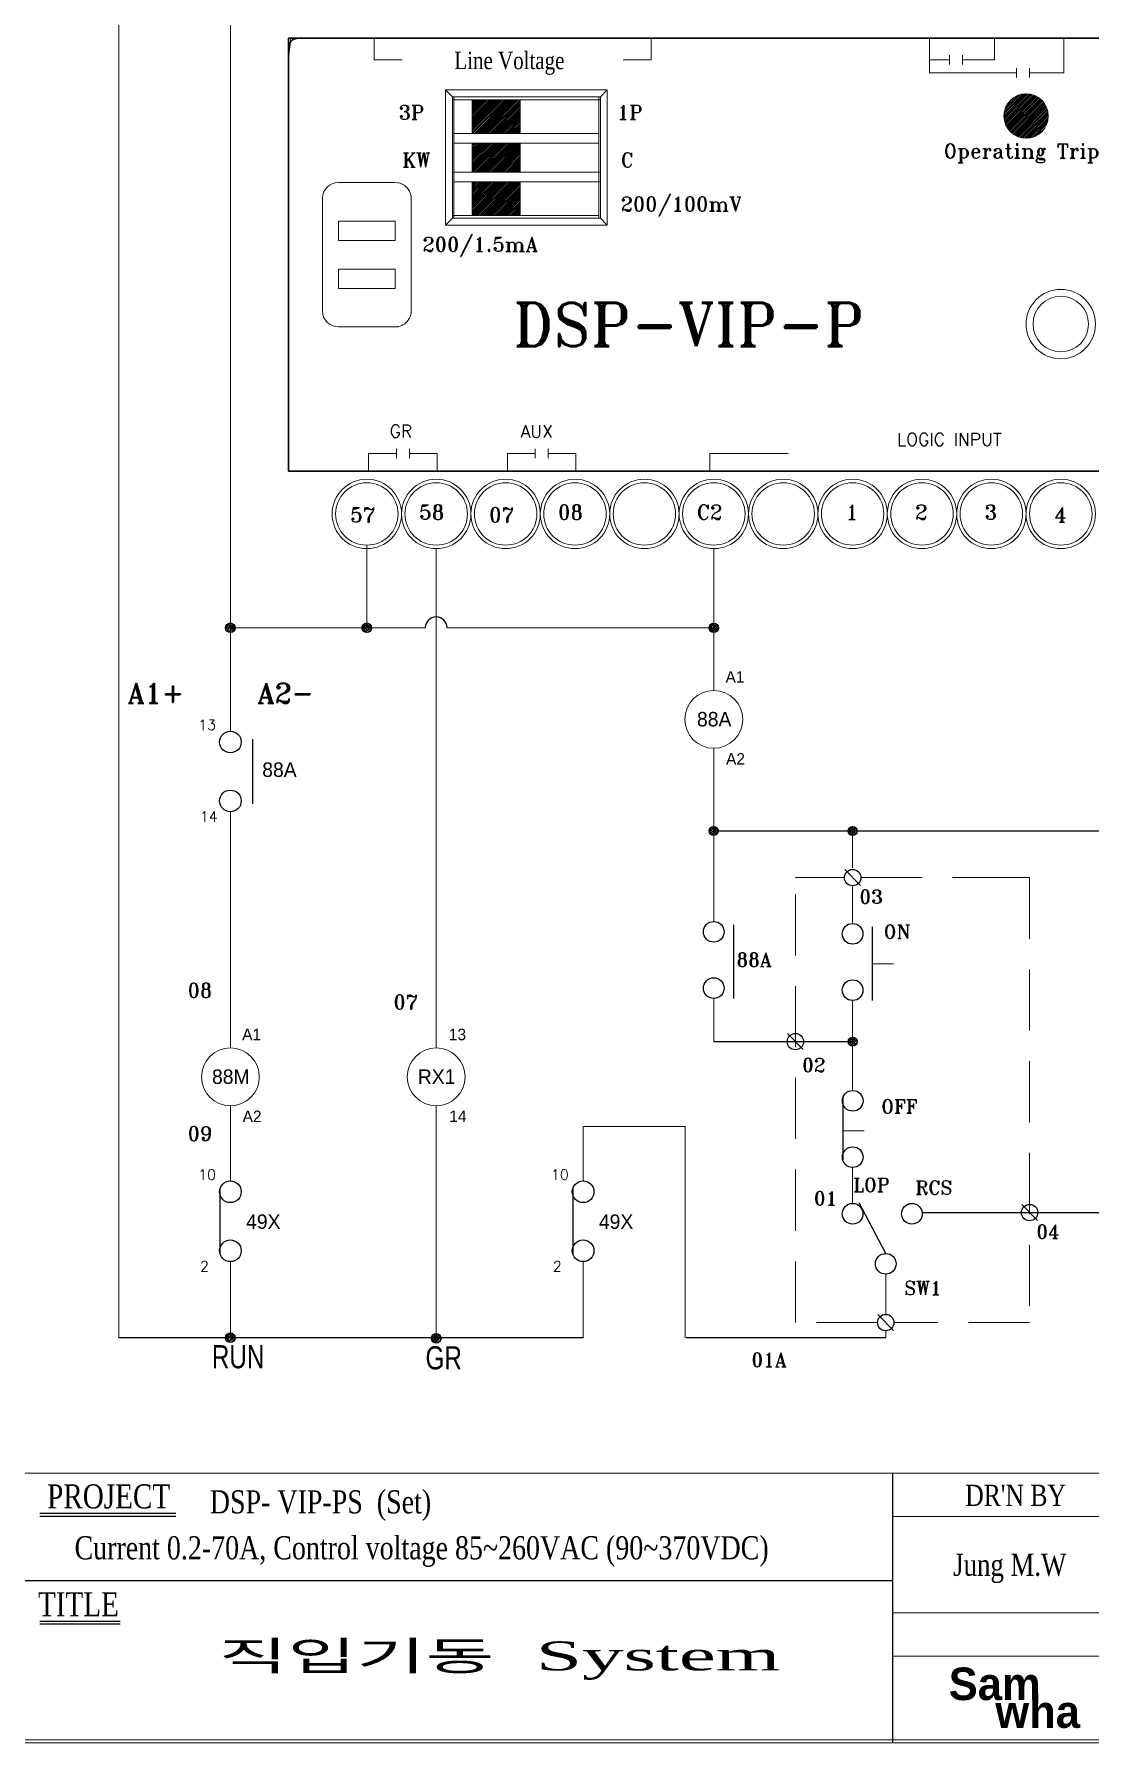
# Model space of a CAD drawing. Header units: millimetres. Extents: x 54 to 1685, y 68 to 1015.
# Drawn here: x 203 to 312.5, y 693.6 to 870.9 of the extents above; entities that cross this region are included whole.
import ezdxf
from ezdxf.enums import TextEntityAlignment as Align

# ---------------------------------------------------------------- set-up
doc = ezdxf.new("R2010")
doc.units = ezdxf.units.MM
doc.linetypes.add('DASHED2', pattern=[9.525, 6.35, -3.175])
for name, color, linetype in [('10', 1, 'Continuous'), ('40', 7, 'Continuous'), ('70', 7, 'Continuous')]:
    doc.layers.add(name, color=color, linetype=linetype)
doc.styles.add('SS', font='batang.ttc', dxfattribs={"width": 0.8})
doc.styles.get("Standard").update_dxf_attribs({"font": 'BareunDotumPro1.ttf'})
doc.styles.add('STYLE2', font='romant.shx')
doc.styles.add('굴림체', font='gulim.ttc')

msp = doc.modelspace()

# ---------------------------------------------------------------- hatches: boundary and pattern name
at = {"layer": '70', "lineweight": 15}
h = msp.add_hatch(dxfattribs=at)
h.set_pattern_fill('ANSI31', color=256, style=0)
h.set_pattern_definition([(45, (-2904.5304, 13177.63254), (-0.0883883476, 0.0883883476), [])])
h.paths.add_polyline_path([(253.433, 864.068), (248.433, 864.068), (248.433, 860.568), (253.433, 860.568)])
h.paths.add_polyline_path([(253.433, 859.568), (248.433, 859.568), (248.433, 856.571), (253.433, 856.571)])
h.paths.add_polyline_path([(253.433, 855.571), (248.433, 855.571), (248.433, 852.071), (253.433, 852.071)])
at = {"layer": '70', "lineweight": 20}
h = msp.add_hatch(dxfattribs=at)
h.set_pattern_fill('ANSI31', color=3, style=0)
h.set_pattern_definition([(45, (-4973.02606, 25565.67241), (-0.08838834765, 0.08838834765), [])])
h.paths.add_polyline_path([(308.198, 862.388, 1), (303.592, 862.388, 1)])
at = {"layer": '70'}
h = msp.add_hatch(dxfattribs=at)
h.set_pattern_fill('ANSI33', color=256, style=0)
h.set_pattern_definition([(45, (1029.16383, 536.8082), (-0.176776695, 0.176776695), []), (45, (1029.3406, 536.8082), (-0.176776695, 0.176776695), [0.125, -0.0625])])
h.paths.add_polyline_path([(223.356, 809.772, 0.4142136), (222.856, 809.272, 0.4142136), (223.356, 808.772)])
h.paths.add_polyline_path([(223.356, 809.772), (223.356, 809.272), (223.856, 809.272, 0.4142136)])
h.paths.add_polyline_path([(223.856, 809.272), (223.356, 809.272), (223.356, 808.772, 0.4142136)])
h = msp.add_hatch(dxfattribs=at)
h.set_pattern_fill('ANSI33', color=256, style=0)
h.set_pattern_definition([(45, (1043.31455, 536.8082), (-0.176776695, 0.176776695), []), (45, (1043.49133, 536.8082), (-0.176776695, 0.176776695), [0.125, -0.0625])])
h.paths.add_polyline_path([(237.507, 809.772, 0.4142136), (237.007, 809.272, 0.4142136), (237.507, 808.772)])
h.paths.add_polyline_path([(237.507, 809.772), (237.507, 809.272), (238.007, 809.272, 0.4142136)])
h.paths.add_polyline_path([(238.007, 809.272), (237.507, 809.272), (237.507, 808.772, 0.4142136)])
h = msp.add_hatch(dxfattribs=at)
h.set_pattern_fill('ANSI33', color=256, style=0)
h.set_pattern_definition([(45, (1029.16492, 463.13367), (-0.176776695, 0.176776695), []), (45, (1029.3417, 463.13367), (-0.176776695, 0.176776695), [0.125, -0.0625])])
h.paths.add_polyline_path([(223.357, 736.097, 0.4142136), (222.857, 735.597, 0.4142136), (223.357, 735.097)])
h.paths.add_polyline_path([(223.357, 736.097), (223.357, 735.597), (223.857, 735.597, 0.4142136)])
h.paths.add_polyline_path([(223.857, 735.597), (223.357, 735.597), (223.357, 735.097, 0.4142136)])
h = msp.add_hatch(dxfattribs=at)
h.set_pattern_fill('ANSI33', color=256, style=0)
h.set_pattern_definition([(45, (1050.51246, 463.06718), (-0.176776695, 0.176776695), []), (45, (1050.68924, 463.06718), (-0.176776695, 0.176776695), [0.125, -0.0625])])
h.paths.add_polyline_path([(244.705, 736.031, 0.4142136), (244.205, 735.531, 0.4142136), (244.705, 735.031)])
h.paths.add_polyline_path([(244.705, 736.031), (244.705, 735.531), (245.205, 735.531, 0.4142136)])
h.paths.add_polyline_path([(245.205, 735.531), (244.705, 735.531), (244.705, 735.031, 0.4142136)])

# ---------------------------------------------------------------- linework, layer by layer
at = {"color": 7, "lineweight": 30}
for p, q in [((382.415, 870.451), (229.376, 870.451)), ((229.376, 870.451), (229.376, 825.532)), ((229.376, 825.532), (382.415, 825.532))]:
    msp.add_line(p, q, dxfattribs=at)
at = {"color": 7, "lineweight": 15}
for p, q in [((245.68, 851.05), (245.68, 865.088)), ((245.68, 865.088), (262.452, 865.088)), ((246.4, 864.368), (245.68, 865.088)), ((246.4, 851.771), (246.4, 864.368)), ((246.4, 864.368), (261.733, 864.368)), ((246.4, 864.068), (261.733, 864.068)), ((246.55, 851.771), (246.55, 864.368)), ((253.433, 860.568), (253.433, 864.068)), ((261.583, 864.368), (261.583, 851.771)), ((261.733, 864.368), (262.452, 865.088)), ((261.733, 864.368), (261.733, 851.771)), ((262.452, 865.088), (262.452, 851.05)), ((246.55, 860.568), (261.583, 860.568)), ((246.55, 859.568), (261.583, 859.568)), ((253.433, 856.571), (253.433, 859.568)), ((261.733, 856.571), (246.55, 856.571)), ((234.555, 855.482), (240.465, 855.482)), ((261.733, 855.571), (246.55, 855.571)), ((253.433, 852.071), (253.433, 855.571)), ((232.899, 842.157), (232.899, 853.826)), ((242.12, 853.826), (242.12, 842.157)), ((246.4, 851.771), (245.68, 851.05)), ((261.583, 852.071), (246.4, 852.071)), ((261.733, 851.771), (246.4, 851.771)), ((261.733, 851.771), (262.452, 851.05)), ((262.452, 851.05), (245.68, 851.05)), ((240.465, 840.501), (234.555, 840.501))]:
    msp.add_line(p, q, dxfattribs=at)
at = {"color": 7, "lineweight": 0}
for p, q in [((234.555, 851.482), (240.465, 851.482)), ((234.555, 849.482), (240.465, 849.482)), ((234.555, 846.482), (240.465, 846.482)), ((234.555, 844.482), (240.465, 844.482))]:
    msp.add_line(p, q, dxfattribs=at)
at = {"color": 0, "lineweight": 15}
for p, q in [((223.356, 817.489), (223.356, 798.547)), ((244.704, 817.49), (244.704, 765.673)), ((273.497, 817.49), (273.497, 809.272)), ((273.498, 809.272), (273.498, 802.773)), ((223.356, 790.204), (223.356, 781.938)), ((223.356, 781.938), (223.356, 765.673))]:
    msp.add_line(p, q, dxfattribs=at)
at = {"color": 0}
for p, q in [((225.638, 797.73), (225.638, 790.993)), ((288.722, 782.523), (287.083, 784.181)), ((275.534, 778.441), (275.534, 770.807)), ((289.939, 778.228), (289.939, 770.594)), ((282.782, 765.499), (281.144, 767.158)), ((286.877, 760.479), (286.877, 754.047)), ((222.274, 751.058), (222.274, 744.321)), ((258.866, 751.058), (258.866, 744.321)), ((307.077, 747.761), (305.438, 749.42)), ((292.157, 736.347), (290.519, 738.005))]:
    msp.add_line(p, q, dxfattribs=at)
for p, q in [((273.498, 788.189), (334.716, 788.189)), ((273.498, 766.329), (287.903, 766.329)), ((295.117, 748.591), (309.316, 748.591)), ((309.316, 748.591), (334.716, 748.591)), ((259.949, 735.597), (211.796, 735.597)), ((291.338, 735.597), (270.628, 735.597))]:
    msp.add_line(p, q)
at = {"color": 7}
msp.add_line((291.338, 744.34), (288.568, 749.583), dxfattribs=at)
at = {"color": 3, "lineweight": 15}
msp.add_circle((305.895, 862.388), 2.303, dxfattribs=at)
at = {"color": 7, "lineweight": 15}
for centre, radius in [((309.494, 840.793), 3.599), ((309.494, 840.793), 2.879), ((237.51, 821.089), 3.599), ((244.708, 821.089), 3.599), ((251.907, 821.089), 3.599), ((259.105, 821.089), 3.599), ((266.304, 821.089), 3.599), ((273.502, 821.089), 3.599), ((280.7, 821.089), 3.599), ((287.899, 821.089), 3.599), ((295.097, 821.089), 3.599), ((302.296, 821.089), 3.599), ((309.494, 821.089), 3.599), ((237.51, 821.089), 3.239), ((244.708, 821.089), 3.239), ((251.907, 821.089), 3.239), ((259.105, 821.089), 3.239), ((266.303, 821.089), 3.239), ((273.502, 821.089), 3.239), ((280.7, 821.089), 3.239), ((287.899, 821.089), 3.239), ((295.097, 821.089), 3.239), ((302.296, 821.089), 3.239), ((309.494, 821.089), 3.239)]:
    msp.add_circle(centre, radius, dxfattribs=at)
at = {"color": 0}
for centre, radius in [((223.356, 797.422), 1.125), ((223.356, 791.301), 1.125), ((287.902, 783.352), 0.851), ((273.498, 777.725), 1.074), ((287.903, 777.512), 1.074), ((273.498, 771.881), 1.074), ((287.903, 771.668), 1.074), ((281.963, 766.329), 0.851), ((287.91, 760.185), 1.074), ((287.91, 754.341), 1.074), ((223.356, 750.75), 1.125), ((259.948, 750.75), 1.125), ((287.903, 748.462), 1.074), ((294.051, 748.462), 1.074), ((306.258, 748.591), 0.851), ((223.356, 744.628), 1.125), ((259.948, 744.628), 1.125), ((291.338, 743.266), 1.074), ((291.338, 737.176), 0.851)]:
    msp.add_circle(centre, radius, dxfattribs=at)
at = {"color": 7, "lineweight": 30}
msp.add_arc((230.376, 869.451), 1, 90, 180, dxfattribs=at)
at = {"color": 0}
msp.add_arc((244.704, 809.272), 1.125, 0, 180, dxfattribs=at)
at = {"color": 7, "lineweight": 15}
for points in [[(229.614, 870.451), (229.525, 869.646), (229.445, 868.84), (229.376, 868.033)], [(234.555, 855.482), (233.641, 855.482), (232.899, 854.74), (232.899, 853.826)], [(232.899, 842.157), (232.899, 841.243), (233.641, 840.501), (234.555, 840.501)]]:
    msp.add_open_spline(points, degree=3, dxfattribs=at)
for points in [[(242.12, 853.826), (242.032, 854.598), (242.194, 853.575), (242.039, 854.339), (241.717, 855.046), (242.187, 854.123), (241.804, 854.799), (241.279, 855.372), (242.011, 854.641), (241.438, 855.166), (240.761, 855.548), (241.685, 855.078), (240.977, 855.401), (240.214, 855.555), (241.237, 855.393), (240.465, 855.482)], [(240.465, 840.501), (241.237, 840.59), (240.214, 840.428), (240.977, 840.582), (241.685, 840.905), (240.761, 840.436), (241.438, 840.818), (242.011, 841.343), (241.279, 840.611), (241.804, 841.184), (242.187, 841.861), (241.717, 840.938), (242.039, 841.645), (242.194, 842.408), (242.032, 841.385), (242.12, 842.157)]]:
    msp.add_open_spline(points, degree=3, knots=[0, 0, 0, 0, 1, 1, 1, 2, 2, 2, 3, 3, 3, 4, 4, 4, 5, 5, 5, 5], dxfattribs=at)
at = {"layer": '10', "color": 0}
for p, q in [((203.583, 717.093), (217.691, 717.093)), ((203.583, 705.893), (211.919, 705.893))]:
    msp.add_line(p, q, dxfattribs=at)
at = {"layer": '40', "color": 0}
for p, q in [((292.083, 693.561), (292.083, 721.561)), ((292.083, 710.361), (202.083, 710.361))]:
    msp.add_line(p, q, dxfattribs=at)
at = {"layer": '40', "color": 0, "lineweight": 13}
for p, q in [((442.083, 717.061), (292.083, 717.061)), ((441.883, 707.061), (292.083, 707.061)), ((441.883, 702.561), (292.083, 702.561))]:
    msp.add_line(p, q, dxfattribs=at)
at = {"layer": '70', "lineweight": 15}
for p, q in [((223.356, 809.272), (223.354, 944.376)), ((211.796, 735.597), (211.794, 928.739)), ((238.287, 868.219), (238.287, 870.451)), ((266.989, 868.219), (266.989, 870.451)), ((295.874, 866.86), (295.874, 870.451)), ((302.613, 868.219), (302.613, 870.451)), ((309.799, 866.86), (309.799, 870.451)), ((241.167, 868.219), (238.287, 868.219)), ((264.109, 868.219), (266.989, 868.219)), ((297.965, 868.219), (295.874, 868.219)), ((297.965, 867.715), (297.965, 868.691)), ((299.313, 867.715), (299.313, 868.691)), ((299.313, 868.219), (302.613, 868.219)), ((304.911, 866.372), (304.911, 867.348)), ((306.259, 866.372), (306.259, 867.348)), ((295.874, 866.86), (304.911, 866.86)), ((306.259, 866.86), (309.799, 866.86)), ((237.693, 827.359), (237.693, 825.532)), ((240.573, 827.359), (237.693, 827.359)), ((240.573, 827.863), (240.573, 826.886)), ((241.921, 827.863), (241.921, 826.886)), ((241.921, 827.359), (244.801, 827.359)), ((244.801, 827.359), (244.801, 825.532)), ((254.974, 827.359), (252.094, 827.359)), ((252.094, 827.359), (252.094, 825.532)), ((254.974, 827.863), (254.974, 826.886)), ((256.322, 827.863), (256.322, 826.886)), ((256.322, 827.359), (259.202, 827.359)), ((259.202, 827.359), (259.202, 825.532)), ((273.106, 827.359), (273.106, 825.532)), ((281.208, 827.359), (273.106, 827.359)), ((237.505, 813.532), (237.505, 817.85)), ((237.507, 809.272), (237.507, 817.849)), ((223.356, 809.272), (243.579, 809.272)), ((245.829, 809.272), (273.498, 809.272)), ((273.498, 788.189), (273.497, 796.773)), ((273.498, 778.799), (273.497, 788.189)), ((287.902, 784.375), (287.902, 788.189)), ((287.903, 778.534), (287.902, 782.502)), ((273.498, 779.598), (273.498, 779.65)), ((273.498, 778.748), (273.498, 778.799)), ((287.903, 778.534), (287.903, 778.586)), ((292.149, 774.411), (289.939, 774.411)), ((273.498, 766.329), (273.498, 770.807)), ((287.903, 770.594), (287.903, 761.259)), ((223.356, 751.875), (223.356, 759.673)), ((244.705, 735.597), (244.703, 759.673)), ((259.948, 751.875), (259.948, 757.519)), ((259.948, 757.519), (270.519, 757.519)), ((270.52, 735.597), (270.519, 757.519)), ((289.087, 757.084), (286.877, 757.084)), ((287.903, 753.267), (287.903, 749.536)), ((223.357, 735.597), (223.357, 743.531)), ((259.949, 735.597), (259.949, 743.531)), ((291.338, 742.192), (291.338, 738.027)), ((291.338, 736.325), (291.338, 735.597))]:
    msp.add_line(p, q, dxfattribs=at)
at = {"layer": '70', "lineweight": 13}
for p, q in [((248.433, 864.068), (248.433, 860.568)), ((248.433, 859.568), (248.433, 856.571)), ((248.433, 855.571), (248.433, 852.071)), ((234.555, 851.482), (234.555, 849.482)), ((240.465, 851.482), (240.465, 849.482)), ((234.555, 846.482), (234.555, 844.482)), ((240.465, 846.482), (240.465, 844.482))]:
    msp.add_line(p, q, dxfattribs=at)
at = {"layer": '70'}
for p, q in [((273.026, 809.201), (273.498, 809.673)), ((273.032, 809.376), (273.048, 809.392)), ((273.065, 809.071), (273.091, 809.097)), ((273.091, 809.434), (273.175, 809.519)), ((273.13, 808.967), (273.498, 809.335)), ((273.133, 809.139), (273.217, 809.223)), ((273.217, 809.561), (273.301, 809.645)), ((273.217, 808.886), (273.259, 808.928)), ((273.259, 809.266), (273.344, 809.35)), ((273.301, 808.97), (273.386, 809.055)), ((273.326, 808.826), (273.498, 808.998)), ((273.344, 809.687), (273.394, 809.738)), ((273.386, 809.392), (273.47, 809.477)), ((273.428, 809.097), (273.498, 809.166)), ((273.47, 808.801), (273.498, 808.829)), ((273.498, 809.673), (273.569, 809.744)), ((273.498, 809.335), (273.802, 809.639)), ((273.498, 808.998), (273.772, 809.272)), ((273.498, 809.166), (273.512, 809.181)), ((273.498, 808.829), (273.555, 808.886)), ((273.512, 809.519), (273.597, 809.603)), ((273.555, 809.223), (273.603, 809.272)), ((273.597, 808.928), (273.681, 809.012)), ((273.603, 809.272), (273.639, 809.308)), ((273.639, 809.645), (273.698, 809.705)), ((273.661, 808.823), (273.946, 809.109)), ((273.681, 809.35), (273.766, 809.434)), ((273.723, 809.055), (273.808, 809.139)), ((273.772, 809.272), (273.943, 809.443)), ((273.808, 809.477), (273.884, 809.552)), ((273.85, 809.181), (273.934, 809.266)), ((273.025, 788.118), (273.497, 788.59)), ((273.031, 788.293), (273.048, 788.31)), ((273.064, 787.989), (273.09, 788.015)), ((273.09, 788.352), (273.175, 788.436)), ((273.13, 787.885), (273.497, 788.253)), ((273.132, 788.057), (273.217, 788.141)), ((273.217, 788.479), (273.301, 788.563)), ((273.217, 787.803), (273.259, 787.846)), ((273.259, 788.183), (273.343, 788.268)), ((273.301, 787.888), (273.386, 787.972)), ((273.326, 787.744), (273.497, 787.915)), ((273.343, 788.605), (273.393, 788.655)), ((273.386, 788.31), (273.47, 788.394)), ((273.428, 788.015), (273.497, 788.084)), ((273.47, 787.719), (273.497, 787.747)), ((273.497, 788.59), (273.568, 788.661)), ((273.497, 788.253), (273.802, 788.557)), ((273.497, 787.915), (273.771, 788.189)), ((273.497, 788.084), (273.512, 788.099)), ((273.497, 787.747), (273.554, 787.804)), ((273.512, 788.436), (273.596, 788.521)), ((273.554, 788.141), (273.603, 788.189)), ((273.596, 787.846), (273.681, 787.93)), ((273.603, 788.189), (273.639, 788.226)), ((273.639, 788.563), (273.698, 788.623)), ((273.66, 787.741), (273.946, 788.027)), ((273.681, 788.268), (273.765, 788.352)), ((273.723, 787.972), (273.807, 788.057)), ((273.771, 788.189), (273.943, 788.361)), ((273.807, 788.394), (273.883, 788.47)), ((273.85, 788.099), (273.934, 788.183)), ((287.43, 788.118), (287.902, 788.59)), ((287.436, 788.293), (287.453, 788.31)), ((287.469, 787.989), (287.495, 788.015)), ((287.495, 788.352), (287.58, 788.436)), ((287.535, 787.885), (287.902, 788.253)), ((287.537, 788.057), (287.622, 788.141)), ((287.622, 788.479), (287.706, 788.563)), ((287.622, 787.803), (287.664, 787.846)), ((287.664, 788.183), (287.748, 788.268)), ((287.706, 787.888), (287.791, 787.972)), ((287.731, 787.744), (287.902, 787.915)), ((287.748, 788.605), (287.799, 788.655)), ((287.791, 788.31), (287.875, 788.394)), ((287.833, 788.015), (287.902, 788.084)), ((287.875, 787.719), (287.902, 787.747)), ((287.902, 788.59), (287.973, 788.661)), ((287.902, 788.253), (288.207, 788.557)), ((287.902, 787.915), (288.176, 788.189)), ((287.902, 788.084), (287.917, 788.099)), ((287.902, 787.747), (287.959, 787.804)), ((287.917, 788.436), (288.002, 788.521)), ((287.959, 788.141), (288.008, 788.189)), ((288.002, 787.846), (288.086, 787.93)), ((288.008, 788.189), (288.044, 788.226)), ((288.044, 788.563), (288.103, 788.623)), ((288.065, 787.741), (288.351, 788.027)), ((288.086, 788.268), (288.17, 788.352)), ((288.128, 787.972), (288.213, 788.057)), ((288.176, 788.189), (288.348, 788.361)), ((288.213, 788.394), (288.288, 788.47)), ((288.255, 788.099), (288.339, 788.183)), ((287.43, 766.258), (287.903, 766.73)), ((287.437, 766.433), (287.453, 766.449)), ((287.469, 766.128), (287.495, 766.154)), ((287.495, 766.491), (287.58, 766.576)), ((287.535, 766.024), (287.903, 766.392)), ((287.538, 766.196), (287.622, 766.28)), ((287.622, 766.618), (287.706, 766.702)), ((287.664, 766.323), (287.749, 766.407)), ((287.706, 766.027), (287.791, 766.112)), ((287.731, 765.883), (287.903, 766.055)), ((287.749, 766.745), (287.799, 766.795)), ((287.791, 766.449), (287.875, 766.534)), ((287.833, 766.154), (287.903, 766.223)), ((287.903, 766.73), (287.974, 766.801)), ((287.903, 766.392), (288.207, 766.697)), ((287.903, 766.055), (288.177, 766.329)), ((287.903, 766.223), (287.917, 766.238)), ((287.917, 766.576), (288.002, 766.66)), ((287.959, 766.28), (288.008, 766.329)), ((288.002, 765.985), (288.086, 766.069)), ((288.008, 766.329), (288.044, 766.365)), ((288.044, 766.702), (288.103, 766.762)), ((288.065, 765.88), (288.351, 766.166)), ((288.086, 766.407), (288.17, 766.491)), ((288.128, 766.112), (288.213, 766.196)), ((288.177, 766.329), (288.348, 766.5)), ((288.213, 766.534), (288.289, 766.61)), ((288.255, 766.238), (288.339, 766.323)), ((287.622, 765.943), (287.664, 765.985)), ((287.875, 765.859), (287.903, 765.886)), ((287.903, 765.886), (287.959, 765.943))]:
    msp.add_line(p, q, dxfattribs=at)
at = {"layer": '70', "color": 1, "linetype": 'DASHED2', "lineweight": 15}
for p, q in [((281.963, 783.352), (287.052, 783.352)), ((281.963, 737.176), (281.963, 783.352)), ((288.753, 783.352), (302.49, 783.352)), ((302.49, 783.352), (306.258, 783.352)), ((306.258, 783.352), (306.258, 737.176)), ((290.487, 737.176), (281.963, 737.176)), ((306.258, 737.176), (292.189, 737.176))]:
    msp.add_line(p, q, dxfattribs=at)
at = {"layer": '70', "color": 0, "lineweight": 13}
msp.add_line((62.083, 721.561), (442.083, 721.561), dxfattribs=at)
at = {"layer": '70', "color": 0}
for p, q in [((203.583, 717.393), (217.691, 717.393)), ((203.583, 706.193), (211.919, 706.193))]:
    msp.add_line(p, q, dxfattribs=at)
at = {"layer": '70', "color": 0, "lineweight": 13}
for points in [[(442.083, 693.561), (62.083, 693.561), (62.083, 963.561), (442.083, 963.561)], [(441.783, 693.861), (62.383, 693.861), (62.383, 963.261), (441.783, 963.261)]]:
    msp.add_lwpolyline(points, close=True, dxfattribs=at)
at = {"layer": '70'}
for centre, radius in [((223.356, 809.272), 0.5), ((237.507, 809.272), 0.5), ((273.498, 809.272), 0.477), ((273.497, 788.189), 0.477), ((287.902, 788.189), 0.477), ((287.903, 766.329), 0.477), ((223.357, 735.597), 0.5), ((244.705, 735.531), 0.5)]:
    msp.add_circle(centre, radius, dxfattribs=at)
at = {"layer": '70', "lineweight": 15}
for centre in [(273.498, 799.773), (223.356, 762.673), (244.704, 762.673)]:
    msp.add_circle(centre, 3, dxfattribs=at)

# ---------------------------------------------------------------- texts
at = {"color": 0, "width": 0.8}
for s, height, style, p in [('Line Voltage', 1.8, 'SS', (246.592, 867.248)), ('RUN', 2.4, '굴림체', (221.438, 732.429)), ('GR', 2.4, '굴림체', (243.6, 732.315)), ('DSP- VIP-PS  (Set) ', 2.4, 'SS', (221.222, 717.369)), ('Current 0.2-70A, Control voltage 85~260VAC (90~370VDC)', 2.4, 'SS', (207.188, 712.602))]:
    msp.add_text(s, height=height, dxfattribs=dict(at, style=style)).set_placement(p)
at = {"color": 0, "style": 'STYLE2'}
for s, height, p in [('3P', 1.4866, (240.802, 862.01)), ('1P', 1.4866, (263.453, 862.01)), ('KW', 1.4866, (241.183, 857.065)), ('C ', 1.4866, (263.834, 857.065)), ('Operating Trip', 1.48657, (297.334, 858.016)), ('200/100mV', 1.4866, (263.834, 852.502)), ('200/1.5mA', 1.4866, (243.277, 848.318)), ('DSP-VIP-P', 4.4813, (252.669, 838.499)), ('GR', 1.3032, (239.879, 829.031)), ('AUX', 1.3032, (253.456, 829.009)), ('LOGIC INPUT', 1.30319, (292.513, 828.167)), ('57', 1.5253, (235.778, 820.245)), ('58', 1.5253, (242.93, 820.499)), ('07', 1.5253, (250.175, 820.245)), ('08', 1.5253, (257.327, 820.499)), ('C2', 1.5253, (271.724, 820.499)), ('1', 1.525, (287.18, 820.499)), ('2', 1.525, (294.378, 820.499)), ('3', 1.525, (301.577, 820.499)), ('4', 1.525, (308.821, 820.245)), ('13', 1.0677, (220.032, 798.665)), ('14', 1.0677, (220.21, 789.153)), ('ON', 1.4192, (291.117, 777.028)), ('88A', 1.4192, (275.848, 774.135)), ('OFF ', 1.4192, (290.859, 758.887)), ('10', 1.0677, (220.032, 751.992)), ('10', 1.0677, (256.624, 751.992)), ('LOP', 1.4192, (287.978, 750.756)), ('RCS', 1.4192, (294.406, 750.465)), ('2', 1.068, (220.21, 742.48)), ('2', 1.068, (256.802, 742.48)), ('SW1', 1.4192, (293.256, 740.054))]:
    msp.add_text(s, height=height, dxfattribs=at).set_placement(p)
at = {"color": 3, "style": 'STYLE2'}
for s, height, p in [('A1+', 2.0812, (212.698, 801.444)), ('A2-', 2.0812, (226.16, 801.444)), ('03', 1.4192, (288.598, 780.651)), ('08', 1.4866, (218.919, 770.915)), ('07', 1.4866, (240.267, 769.686)), ('02', 1.4192, (282.658, 763.179)), ('09', 1.4866, (218.919, 756.047)), ('01', 1.4192, (283.883, 749.35)), ('04', 1.4192, (306.953, 745.89)), ('01A', 1.4192, (277.406, 732.597))]:
    msp.add_text(s, height=height, dxfattribs=at).set_placement(p)
at = {"color": 0, "linetype": 'Continuous'}
for s, height, p in [('A1', 1.2, (275.703, 804.173)), ('88A', 1.5, (273.543, 799.791)), ('A2', 1.2, (275.751, 795.68)), ('88A', 1.5, (228.448, 794.552)), ('A1', 1.2, (225.562, 767.073)), ('13', 1.2, (246.909, 767.073)), ('88M', 1.5, (223.401, 762.691)), ('RX1', 1.5, (244.749, 762.691)), ('A2', 1.2, (225.609, 758.581)), ('14', 1.2, (246.957, 758.581)), ('49X', 1.5, (226.774, 747.645)), ('49X', 1.5, (263.366, 747.645))]:
    msp.add_text(s, height=height, dxfattribs=at).set_placement(p, align=Align.MIDDLE)
at = {"color": 0, "style": 'SS', "width": 1.748476}
msp.add_text('직입기동  System', height=3, dxfattribs=at).set_placement((222.135, 701.08), (280.396, 701.08), align=Align.FIT)
at = {"color": 20, "insert": (297.871, 701.371), "char_height": 3.375, "width": 12.12824, "attachment_point": 1}
msp.add_mtext('{\\fPump Demi Bold LET|b0|i0|c0|p2;Sam}', dxfattribs=at)
at = {"color": 5, "insert": (302.703, 698.483), "char_height": 3.375, "width": 12.12824, "attachment_point": 1}
msp.add_mtext('{\\fPump Demi Bold LET|b0|i0|c0|p2;wha}', dxfattribs=at)
at = {"layer": '40', "color": 0, "style": 'SS', "width": 0.8}
for s, height, p in [("DR'N BY", 2.2, (304.808, 718.145)), ('Jung M.W', 2.3, (304.203, 710.889))]:
    msp.add_text(s, height=height, dxfattribs=at).set_placement(p, align=Align.CENTER)
at = {"layer": '70', "color": 0, "style": 'SS', "width": 0.8}
for s, p in [('PROJECT', (210.731, 717.889)), ('TITLE', (207.595, 706.689))]:
    msp.add_text(s, height=2.5, dxfattribs=at).set_placement(p, align=Align.CENTER)

doc.saveas('drawing.dxf')
